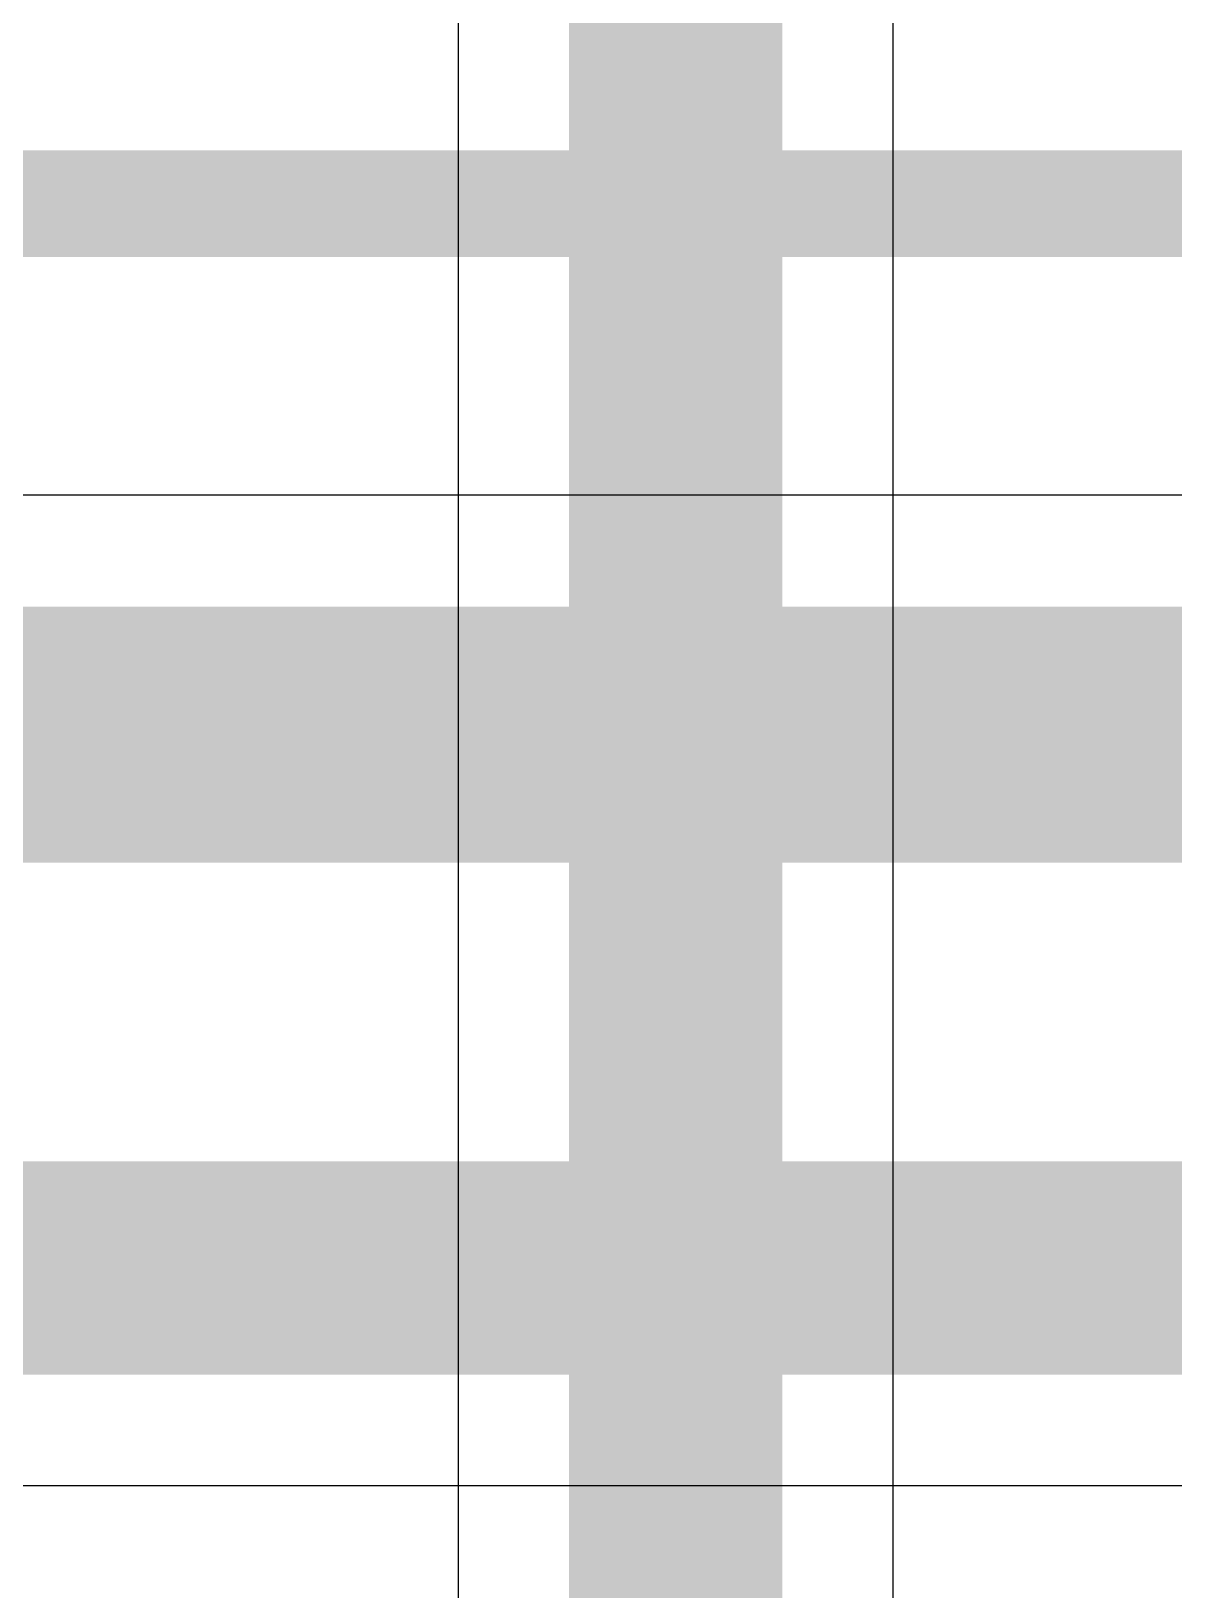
# Model space of a CAD drawing. Header units: inches. Extents: x -4 to 389, y 0 to 108.
# Drawn here: x 37.552 to 38.913, y 5.916 to 7.772 of the extents above; entities that cross this region are included whole.
import ezdxf

# ---------------------------------------------------------------- set-up
doc = ezdxf.new("R2010")
doc.units = ezdxf.units.IN
for name, color, linetype in [('Signal_2', 76, 'Continuous'), ('Top Layer', 1, 'Continuous'), ('Top Overlay', 2, 'Continuous')]:
    doc.layers.add(name, color=color, linetype=linetype)

msp = doc.modelspace()

# ---------------------------------------------------------------- linework, layer by layer
at = {"layer": 'Signal_2'}
for p, q in [((38.0607, 12.4371), (38.0607, 3.4945)), ((38.5787, 3.4945), (38.5787, 12.3299))]:
    msp.add_line(p, q, dxfattribs=at)
msp.add_lwpolyline([(38.3197, 3.1496, 0.254, 0.254, 0), (38.3197, 12.4371, 0.254, 0.254, 0)], format="xyseb", dxfattribs=at)
at = {"layer": 'Top Layer'}
for p, q in [((40.0162, 7.2191), (33.7841, 7.2191)), ((31.3974, 6.0402), (39.7031, 6.0402))]:
    msp.add_line(p, q, dxfattribs=at)
for points in [[(6.8326, 6.9342, 0.3048, 0.3048, 0), (40.3352, 6.9342, 0.3048, 0.3048, 0)], [(30.9434, 6.2992, 0.254, 0.254, 0), (39.8103, 6.2992, 0.254, 0.254, 0)]]:
    msp.add_lwpolyline(points, format="xyseb", dxfattribs=at)
at = {"layer": 'Top Overlay'}
msp.add_lwpolyline([(33.9192, 7.5662, 0.127, 0.127, 0), (44.7192, 7.5662, 0.127, 0.127, 0)], format="xyseb", dxfattribs=at)

doc.saveas('drawing.dxf')
